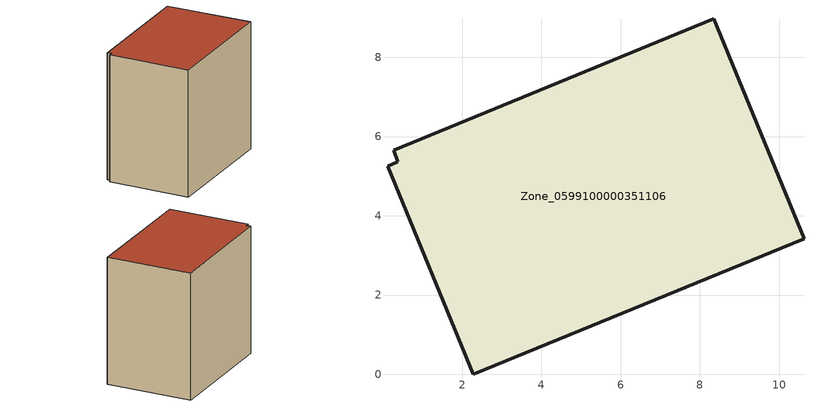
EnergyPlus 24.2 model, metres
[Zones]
Zone_0599100000351106
 floor ground (C_G): 0.12,5.25 0.38,5.36 0.28,5.66 8.35,8.97 10.63,3.42 2.28,0 z0
 wall outside (C_F): 10.63,3.42 8.35,8.97 0.28,5.66 0.38,5.36 0.12,5.25 2.28,0 10.63,3.42 z0:8.9
 roof outside (C_R): 0.38,5.36 0.12,5.25 2.28,0 10.63,3.42 8.35,8.97 0.28,5.66 z8.9
[BUILDING]
Pand.0599100000351106: North Axis=0; Terrain=City; Loads Convergence Tolerance Value=0.04; Temperature Convergence Tolerance Value=0.4; Solar Distribution=FullExterior; Maximum Number of Warmup Days=25; Minimum Number of Warmup Days=1
[Site:Location]
Rotterdam.The.Hague.AP_ZH_NLD Design_Conditions: Latitude=51.96; Longitude=4.45; Time Zone=1; Elevation=-4.5
[SITE:GROUNDTEMPERATURE:BUILDINGSURFACE]
18, 18, 18, 18, 18, 18, 18, 18, 18, 18, 18, 18
[MATERIAL] Thermal Absorptance=0.9; Solar Absorptance=0.7; Visible Absorptance=0.7
Name | Roughness | Thickness | Conductivity | Density | Specific Heat
G.TI.1992-2005 | MediumSmooth | 0.15 | 0.06 | 540 | 1210
F.TI.1992-2005 | Rough | 0.3 | 0.12 | 1920 | 840
R.TI.1992-2005 | MediumRough | 0.2 | 0.08 | 1500 | 1000
[CONSTRUCTION]
C_G: G.TI.1992-2005
C_F: F.TI.1992-2005
C_R: R.TI.1992-2005
[ZONE]
Zone_0599100000351106: Type=1; Multiplier=1; Ceiling Height=Autocalculate; Volume=Autocalculate; Floor Area=autocalculate; Part of Total Floor Area=Yes
[ZONEINFILTRATION:DESIGNFLOWRATE]
Infil_Zone_0599100000351106: Zone or ZoneList or Space or SpaceList=Zone_0599100000351106; Schedule=AlwaysOn; Design Flow Rate Calculation Method=Flow/Area; Flow Rate per Floor Area=0.0015; Constant Term Coefficient=1; Temperature Term Coefficient=0; Velocity Term Coefficient=0; Velocity Squared Term Coefficient=0
[HVACTEMPLATE:ZONE:IDEALLOADSAIRSYSTEM]
Zone_0599100000351106: Maximum Heating Supply Air Temperature=50; Minimum Cooling Supply Air Temperature=13; Maximum Heating Supply Air Humidity Ratio=0.0156; Minimum Cooling Supply Air Humidity Ratio=0.0077; Heating Limit=NoLimit; Cooling Limit=NoLimit; Dehumidification Control Type=ConstantSensibleHeatRatio; Cooling Sensible Heat Ratio=0.7; Dehumidification Setpoint=60; Humidification Control Type=None; Humidification Setpoint=30; Outdoor Air Method=None; Outdoor Air Flow Rate per Person=0.00944; Outdoor Air Flow Rate per Zone Floor Area=0; Outdoor Air Flow Rate per Zone=0; Demand Controlled Ventilation Type=None; Outdoor Air Economizer Type=NoEconomizer; Heat Recovery Type=None; Sensible Heat Recovery Effectiveness=0.7; Latent Heat Recovery Effectiveness=0.65
[ZONECONTROL:THERMOSTAT]
ThermostatControl_Zone_0599100000351106: Zone or ZoneList=Zone_0599100000351106; Control Type Schedule=DualSetpointControlType; Control 1=Thermostat_Zone_0599100000351106; Temperature Difference Between Cutout And Setpoint=0
[THERMOSTATSETPOINT:DUALSETPOINT]
Thermostat_Zone_0599100000351106: Heating Setpoint Temperature Schedule=HeatingSetpoint_Zone_0599100000351106; Cooling Setpoint Temperature Schedule=CoolingSetpoint_Zone_0599100000351106
[SCHEDULE:COMPACT]
HeatingSetpoint_Zone_0599100000351106: Through: 12/31, For: AllDays, Until: 24:00, 21
CoolingSetpoint_Zone_0599100000351106: Through: 12/31, For: AllDays, Until: 24:00, 24
DualSetpointControlType: Through: 12/31, For: AllDays, Until: 24:00, 4
AlwaysOn: Through: 12/31, For: AllDays, Until: 24:00, 1
